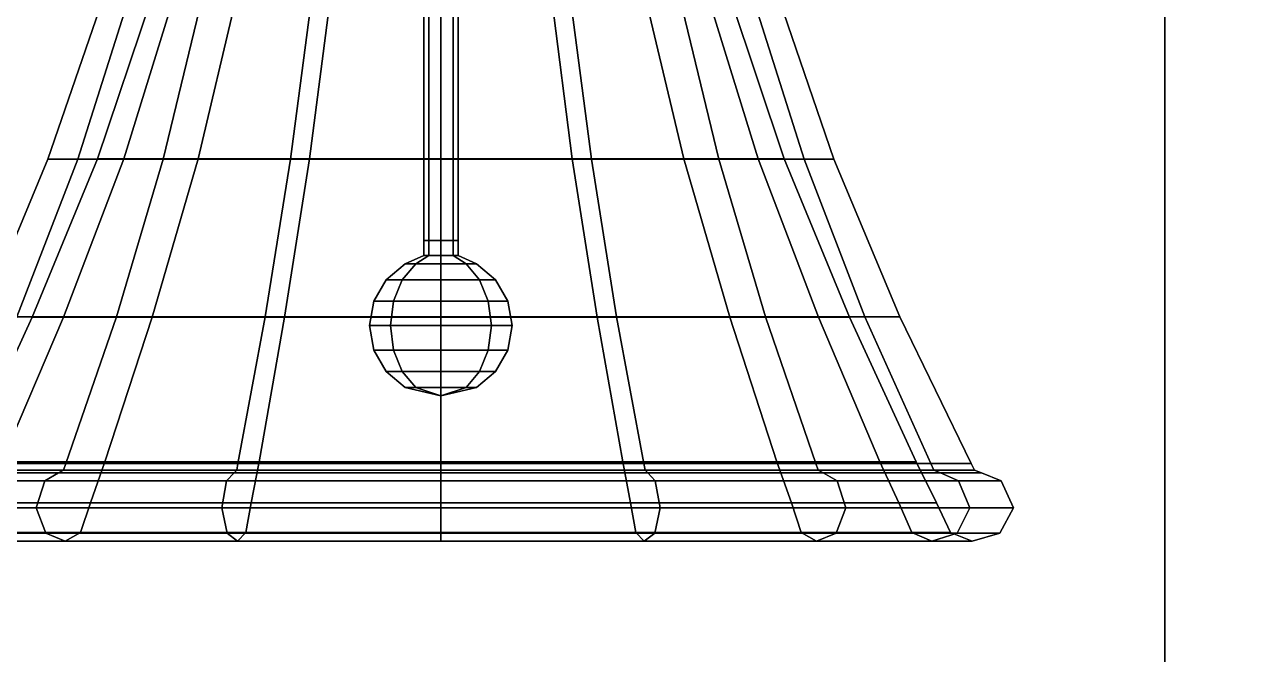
# Model space of a CAD drawing. Header units: metres. Extents: x -14.1 to 14.1, y -13.2 to 13.2.
# Drawn here: x -2.25 to -0.761, y -6.411 to -5.651 of the extents above; entities that cross this region are included whole.
import ezdxf

# ---------------------------------------------------------------- set-up
doc = ezdxf.new("R2010")
doc.units = ezdxf.units.M

msp = doc.modelspace()

# ---------------------------------------------------------------- linework, layer by layer
at = {"layer": 'bell1', "color": 27}
for points in [[(-2.15572, -5.61974, 17.4094), (-2.22196, -5.81331, 17.4094), (-2.18582, -5.81331, 17.5911), (-2.12464, -5.61974, 17.5657)], [(-2.12464, -5.61974, 17.2531), (-2.18582, -5.81331, 17.2277), (-2.22196, -5.81331, 17.4094), (-2.15572, -5.61974, 17.4094)], [(-2.12464, -5.61974, 17.5657), (-2.18582, -5.81331, 17.5911), (-2.08292, -5.81331, 17.7451), (-2.03609, -5.61974, 17.6983)], [(-2.03609, -5.61974, 17.1205), (-2.08292, -5.81331, 17.0737), (-2.18582, -5.81331, 17.2277), (-2.12464, -5.61974, 17.2531)], [(-2.1619, -5.81282, 17.4094), (-2.09727, -5.61974, 17.4094), (-2.07066, -5.61974, 17.5434), (-2.13032, -5.81282, 17.5681)], [(-2.13032, -5.81282, 17.2507), (-2.07066, -5.61974, 17.2754), (-2.09727, -5.61974, 17.4094), (-2.1619, -5.81282, 17.4094)], [(-2.13032, -5.81282, 17.5681), (-2.07066, -5.61974, 17.5434), (-1.99477, -5.61974, 17.6569), (-2.04043, -5.81282, 17.7026)], [(-2.04043, -5.81282, 17.1162), (-1.99477, -5.61974, 17.1619), (-2.07066, -5.61974, 17.2754), (-2.13032, -5.81282, 17.2507)], [(-2.03609, -5.61974, 17.6983), (-2.08292, -5.81331, 17.7451), (-1.92889, -5.81331, 17.848), (-1.90353, -5.61974, 17.7868)], [(-1.90353, -5.61974, 17.032), (-1.92889, -5.81331, 16.9708), (-2.08292, -5.81331, 17.0737), (-2.03609, -5.61974, 17.1205)], [(-2.04043, -5.81282, 17.7026), (-1.99477, -5.61974, 17.6569), (-1.88121, -5.61974, 17.7328), (-1.9059, -5.81282, 17.7925)], [(-1.9059, -5.81282, 17.0263), (-1.88121, -5.61974, 17.086), (-1.99477, -5.61974, 17.1619), (-2.04043, -5.81282, 17.1162)], [(-1.90353, -5.61974, 17.7868), (-1.92889, -5.81331, 17.848), (-1.74722, -5.81331, 17.8841), (-1.74722, -5.61974, 17.8179)], [(-1.74722, -5.61974, 17.0009), (-1.74722, -5.81331, 16.9347), (-1.92889, -5.81331, 16.9708), (-1.90353, -5.61974, 17.032)], [(-1.9059, -5.81282, 17.7925), (-1.88121, -5.61974, 17.7328), (-1.74722, -5.61974, 17.7595), (-1.74722, -5.81282, 17.8241)], [(-1.74722, -5.81282, 16.9947), (-1.74722, -5.61974, 17.0593), (-1.88121, -5.61974, 17.086), (-1.9059, -5.81282, 17.0263)], [(-1.74722, -5.61974, 17.8179), (-1.74722, -5.81331, 17.8841), (-1.56555, -5.81331, 17.848), (-1.59091, -5.61974, 17.7868)], [(-1.59091, -5.61974, 17.032), (-1.56555, -5.81331, 16.9708), (-1.74722, -5.81331, 16.9347), (-1.74722, -5.61974, 17.0009)], [(-1.74722, -5.81282, 17.8241), (-1.74722, -5.61974, 17.7595), (-1.61327, -5.61974, 17.7328), (-1.58854, -5.81282, 17.7925)], [(-1.58854, -5.81282, 17.0263), (-1.61327, -5.61974, 17.086), (-1.74722, -5.61974, 17.0593), (-1.74722, -5.81282, 16.9947)], [(-1.58854, -5.81282, 17.7925), (-1.61327, -5.61974, 17.7328), (-1.49967, -5.61974, 17.6569), (-1.45401, -5.81282, 17.7026)], [(-1.45401, -5.81282, 17.1162), (-1.49967, -5.61974, 17.1619), (-1.61327, -5.61974, 17.086), (-1.58854, -5.81282, 17.0263)], [(-1.59091, -5.61974, 17.7868), (-1.56555, -5.81331, 17.848), (-1.41152, -5.81331, 17.7451), (-1.45835, -5.61974, 17.6983)], [(-1.45835, -5.61974, 17.1205), (-1.41152, -5.81331, 17.0737), (-1.56555, -5.81331, 16.9708), (-1.59091, -5.61974, 17.032)], [(-1.45401, -5.81282, 17.7026), (-1.49967, -5.61974, 17.6569), (-1.42382, -5.61974, 17.5434), (-1.36412, -5.81282, 17.5681)], [(-1.36412, -5.81282, 17.2507), (-1.42382, -5.61974, 17.2754), (-1.49967, -5.61974, 17.1619), (-1.45401, -5.81282, 17.1162)], [(-1.45835, -5.61974, 17.6983), (-1.41152, -5.81331, 17.7451), (-1.30861, -5.81331, 17.5911), (-1.36984, -5.61974, 17.5657)], [(-1.36984, -5.61974, 17.2531), (-1.30861, -5.81331, 17.2277), (-1.41152, -5.81331, 17.0737), (-1.45835, -5.61974, 17.1205)], [(-1.36412, -5.81282, 17.5681), (-1.42382, -5.61974, 17.5434), (-1.39717, -5.61974, 17.4094), (-1.33254, -5.81282, 17.4094)], [(-1.33254, -5.81282, 17.4094), (-1.39717, -5.61974, 17.4094), (-1.42382, -5.61974, 17.2754), (-1.36412, -5.81282, 17.2507)], [(-1.36984, -5.61974, 17.5657), (-1.30861, -5.81331, 17.5911), (-1.27248, -5.81331, 17.4094), (-1.33871, -5.61974, 17.4094)], [(-1.33871, -5.61974, 17.4094), (-1.27248, -5.81331, 17.4094), (-1.30861, -5.81331, 17.2277), (-1.36984, -5.61974, 17.2531)], [(-2.18582, -5.81331, 17.2277), (-2.2593, -6.00352, 17.1973), (-2.30148, -6.00352, 17.4094), (-2.22196, -5.81331, 17.4094)], [(-2.22196, -5.81331, 17.4094), (-2.30148, -6.00352, 17.4094), (-2.2593, -6.00352, 17.6215), (-2.18582, -5.81331, 17.5911)], [(-2.08292, -5.81331, 17.0737), (-2.13918, -6.00352, 17.0175), (-2.2593, -6.00352, 17.1973), (-2.18582, -5.81331, 17.2277)], [(-2.18582, -5.81331, 17.5911), (-2.2593, -6.00352, 17.6215), (-2.13918, -6.00352, 17.8013), (-2.08292, -5.81331, 17.7451)], [(-2.20318, -6.00396, 17.2205), (-2.13032, -5.81282, 17.2507), (-2.1619, -5.81282, 17.4094), (-2.24075, -6.00396, 17.4094)], [(-2.24075, -6.00396, 17.4094), (-2.1619, -5.81282, 17.4094), (-2.13032, -5.81282, 17.5681), (-2.20318, -6.00396, 17.5983)], [(-2.0962, -6.00396, 17.0604), (-2.04043, -5.81282, 17.1162), (-2.13032, -5.81282, 17.2507), (-2.20318, -6.00396, 17.2205)], [(-2.20318, -6.00396, 17.5983), (-2.13032, -5.81282, 17.5681), (-2.04043, -5.81282, 17.7026), (-2.0962, -6.00396, 17.7584)], [(-1.92889, -5.81331, 16.9708), (-1.95934, -6.00352, 16.8973), (-2.13918, -6.00352, 17.0175), (-2.08292, -5.81331, 17.0737)], [(-2.08292, -5.81331, 17.7451), (-2.13918, -6.00352, 17.8013), (-1.95934, -6.00352, 17.9215), (-1.92889, -5.81331, 17.848)], [(-1.93609, -6.00396, 16.9534), (-1.9059, -5.81282, 17.0263), (-2.04043, -5.81282, 17.1162), (-2.0962, -6.00396, 17.0604)], [(-2.0962, -6.00396, 17.7584), (-2.04043, -5.81282, 17.7026), (-1.9059, -5.81282, 17.7925), (-1.93609, -6.00396, 17.8654)], [(-1.74722, -5.81331, 16.9347), (-1.74722, -6.00352, 16.8551), (-1.95934, -6.00352, 16.8973), (-1.92889, -5.81331, 16.9708)], [(-1.92889, -5.81331, 17.848), (-1.95934, -6.00352, 17.9215), (-1.74722, -6.00352, 17.9637), (-1.74722, -5.81331, 17.8841)], [(-1.74722, -6.00396, 16.9159), (-1.74722, -5.81282, 16.9947), (-1.9059, -5.81282, 17.0263), (-1.93609, -6.00396, 16.9534)], [(-1.93609, -6.00396, 17.8654), (-1.9059, -5.81282, 17.7925), (-1.74722, -5.81282, 17.8241), (-1.74722, -6.00396, 17.9029)], [(-1.55835, -6.00396, 16.9534), (-1.58854, -5.81282, 17.0263), (-1.74722, -5.81282, 16.9947), (-1.74722, -6.00396, 16.9159)], [(-1.74722, -6.00396, 17.9029), (-1.74722, -5.81282, 17.8241), (-1.58854, -5.81282, 17.7925), (-1.55835, -6.00396, 17.8654)], [(-1.56555, -5.81331, 16.9708), (-1.53514, -6.00352, 16.8973), (-1.74722, -6.00352, 16.8551), (-1.74722, -5.81331, 16.9347)], [(-1.74722, -5.81331, 17.8841), (-1.74722, -6.00352, 17.9637), (-1.53514, -6.00352, 17.9215), (-1.56555, -5.81331, 17.848)], [(-1.39824, -6.00396, 17.0604), (-1.45401, -5.81282, 17.1162), (-1.58854, -5.81282, 17.0263), (-1.55835, -6.00396, 16.9534)], [(-1.55835, -6.00396, 17.8654), (-1.58854, -5.81282, 17.7925), (-1.45401, -5.81282, 17.7026), (-1.39824, -6.00396, 17.7584)], [(-1.41152, -5.81331, 17.0737), (-1.35531, -6.00352, 17.0175), (-1.53514, -6.00352, 16.8973), (-1.56555, -5.81331, 16.9708)], [(-1.56555, -5.81331, 17.848), (-1.53514, -6.00352, 17.9215), (-1.35531, -6.00352, 17.8013), (-1.41152, -5.81331, 17.7451)], [(-1.29126, -6.00396, 17.2205), (-1.36412, -5.81282, 17.2507), (-1.45401, -5.81282, 17.1162), (-1.39824, -6.00396, 17.0604)], [(-1.39824, -6.00396, 17.7584), (-1.45401, -5.81282, 17.7026), (-1.36412, -5.81282, 17.5681), (-1.29126, -6.00396, 17.5983)], [(-1.30861, -5.81331, 17.2277), (-1.23513, -6.00352, 17.1973), (-1.35531, -6.00352, 17.0175), (-1.41152, -5.81331, 17.0737)], [(-1.41152, -5.81331, 17.7451), (-1.35531, -6.00352, 17.8013), (-1.23513, -6.00352, 17.6215), (-1.30861, -5.81331, 17.5911)], [(-1.25369, -6.00396, 17.4094), (-1.33254, -5.81282, 17.4094), (-1.36412, -5.81282, 17.2507), (-1.29126, -6.00396, 17.2205)], [(-1.29126, -6.00396, 17.5983), (-1.36412, -5.81282, 17.5681), (-1.33254, -5.81282, 17.4094), (-1.25369, -6.00396, 17.4094)], [(-1.27248, -5.81331, 17.4094), (-1.19296, -6.00352, 17.4094), (-1.23513, -6.00352, 17.1973), (-1.30861, -5.81331, 17.2277)], [(-1.30861, -5.81331, 17.5911), (-1.23513, -6.00352, 17.6215), (-1.19296, -6.00352, 17.4094), (-1.27248, -5.81331, 17.4094)], [(-2.2593, -6.00352, 17.6215), (-2.33896, -6.18067, 17.6545), (-2.20013, -6.18067, 17.8623), (-2.13918, -6.00352, 17.8013)], [(-2.13918, -6.00352, 17.0175), (-2.20013, -6.18067, 16.9565), (-2.33896, -6.18067, 17.1643), (-2.2593, -6.00352, 17.1973)], [(-2.32111, -6.1787, 17.4094), (-2.24075, -6.00396, 17.4094), (-2.20318, -6.00396, 17.5983), (-2.27742, -6.1787, 17.629)], [(-2.27742, -6.1787, 17.1898), (-2.20318, -6.00396, 17.2205), (-2.24075, -6.00396, 17.4094), (-2.32111, -6.1787, 17.4094)], [(-2.27742, -6.1787, 17.629), (-2.20318, -6.00396, 17.5983), (-2.0962, -6.00396, 17.7584), (-2.153, -6.1787, 17.8152)], [(-2.153, -6.1787, 17.0036), (-2.0962, -6.00396, 17.0604), (-2.20318, -6.00396, 17.2205), (-2.27742, -6.1787, 17.1898)], [(-2.13918, -6.00352, 17.8013), (-2.20013, -6.18067, 17.8623), (-1.99235, -6.18067, 18.0011), (-1.95934, -6.00352, 17.9215)], [(-1.95934, -6.00352, 16.8973), (-1.99235, -6.18067, 16.8177), (-2.20013, -6.18067, 16.9565), (-2.13918, -6.00352, 17.0175)], [(-2.153, -6.1787, 17.8152), (-2.0962, -6.00396, 17.7584), (-1.93609, -6.00396, 17.8654), (-1.96686, -6.1787, 17.9396)], [(-1.96686, -6.1787, 16.8792), (-1.93609, -6.00396, 16.9534), (-2.0962, -6.00396, 17.0604), (-2.153, -6.1787, 17.0036)], [(-1.95934, -6.00352, 17.9215), (-1.99235, -6.18067, 18.0011), (-1.74722, -6.18067, 18.0499), (-1.74722, -6.00352, 17.9637)], [(-1.74722, -6.00352, 16.8551), (-1.74722, -6.18067, 16.7689), (-1.99235, -6.18067, 16.8177), (-1.95934, -6.00352, 16.8973)], [(-1.96686, -6.1787, 17.9396), (-1.93609, -6.00396, 17.8654), (-1.74722, -6.00396, 17.9029), (-1.74722, -6.1787, 17.9833)], [(-1.74722, -6.1787, 16.8355), (-1.74722, -6.00396, 16.9159), (-1.93609, -6.00396, 16.9534), (-1.96686, -6.1787, 16.8792)], [(-1.74722, -6.00352, 17.9637), (-1.74722, -6.18067, 18.0499), (-1.50213, -6.18067, 18.0011), (-1.53514, -6.00352, 17.9215)], [(-1.53514, -6.00352, 16.8973), (-1.50213, -6.18067, 16.8177), (-1.74722, -6.18067, 16.7689), (-1.74722, -6.00352, 16.8551)], [(-1.74722, -6.1787, 17.9833), (-1.74722, -6.00396, 17.9029), (-1.55835, -6.00396, 17.8654), (-1.52763, -6.1787, 17.9396)], [(-1.52763, -6.1787, 16.8792), (-1.55835, -6.00396, 16.9534), (-1.74722, -6.00396, 16.9159), (-1.74722, -6.1787, 16.8355)], [(-1.52763, -6.1787, 17.9396), (-1.55835, -6.00396, 17.8654), (-1.39824, -6.00396, 17.7584), (-1.34144, -6.1787, 17.8152)], [(-1.34144, -6.1787, 17.0036), (-1.39824, -6.00396, 17.0604), (-1.55835, -6.00396, 16.9534), (-1.52763, -6.1787, 16.8792)], [(-1.53514, -6.00352, 17.9215), (-1.50213, -6.18067, 18.0011), (-1.29435, -6.18067, 17.8623), (-1.35531, -6.00352, 17.8013)], [(-1.35531, -6.00352, 17.0175), (-1.29435, -6.18067, 16.9565), (-1.50213, -6.18067, 16.8177), (-1.53514, -6.00352, 16.8973)], [(-1.34144, -6.1787, 17.8152), (-1.39824, -6.00396, 17.7584), (-1.29126, -6.00396, 17.5983), (-1.21707, -6.1787, 17.629)], [(-1.21707, -6.1787, 17.1898), (-1.29126, -6.00396, 17.2205), (-1.39824, -6.00396, 17.0604), (-1.34144, -6.1787, 17.0036)], [(-1.35531, -6.00352, 17.8013), (-1.29435, -6.18067, 17.8623), (-1.15548, -6.18067, 17.6545), (-1.23513, -6.00352, 17.6215)], [(-1.23513, -6.00352, 17.1973), (-1.15548, -6.18067, 17.1643), (-1.29435, -6.18067, 16.9565), (-1.35531, -6.00352, 17.0175)], [(-1.21707, -6.1787, 17.629), (-1.29126, -6.00396, 17.5983), (-1.25369, -6.00396, 17.4094), (-1.17337, -6.1787, 17.4094)], [(-1.17337, -6.1787, 17.4094), (-1.25369, -6.00396, 17.4094), (-1.29126, -6.00396, 17.2205), (-1.21707, -6.1787, 17.1898)], [(-1.23513, -6.00352, 17.6215), (-1.15548, -6.18067, 17.6545), (-1.10673, -6.18067, 17.4094), (-1.19296, -6.00352, 17.4094)], [(-1.19296, -6.00352, 17.4094), (-1.10673, -6.18067, 17.4094), (-1.15548, -6.18067, 17.1643), (-1.23513, -6.00352, 17.1973)], [(-2.17053, -6.22821, 16.9861), (-2.153, -6.1787, 17.0036), (-2.27742, -6.1787, 17.1898), (-2.30027, -6.22821, 17.1803)], [(-2.30027, -6.22821, 17.6385), (-2.27742, -6.1787, 17.629), (-2.153, -6.1787, 17.8152), (-2.17053, -6.22821, 17.8327)], [(-1.97629, -6.22821, 16.8563), (-1.96686, -6.1787, 16.8792), (-2.153, -6.1787, 17.0036), (-2.17053, -6.22821, 16.9861)], [(-2.17053, -6.22821, 17.8327), (-2.153, -6.1787, 17.8152), (-1.96686, -6.1787, 17.9396), (-1.97629, -6.22821, 17.9625)], [(-1.74722, -6.22821, 16.8108), (-1.74722, -6.1787, 16.8355), (-1.96686, -6.1787, 16.8792), (-1.97629, -6.22821, 16.8563)], [(-1.97629, -6.22821, 17.9625), (-1.96686, -6.1787, 17.9396), (-1.74722, -6.1787, 17.9833), (-1.74722, -6.22821, 18.008)], [(-1.51814, -6.22821, 16.8563), (-1.52763, -6.1787, 16.8792), (-1.74722, -6.1787, 16.8355), (-1.74722, -6.22821, 16.8108)], [(-1.74722, -6.22821, 18.008), (-1.74722, -6.1787, 17.9833), (-1.52763, -6.1787, 17.9396), (-1.51814, -6.22821, 17.9625)], [(-1.32396, -6.22821, 16.9861), (-1.34144, -6.1787, 17.0036), (-1.52763, -6.1787, 16.8792), (-1.51814, -6.22821, 16.8563)], [(-1.51814, -6.22821, 17.9625), (-1.52763, -6.1787, 17.9396), (-1.34144, -6.1787, 17.8152), (-1.32396, -6.22821, 17.8327)], [(-1.19417, -6.22821, 17.1803), (-1.21707, -6.1787, 17.1898), (-1.34144, -6.1787, 17.0036), (-1.32396, -6.22821, 16.9861)], [(-1.32396, -6.22821, 17.8327), (-1.34144, -6.1787, 17.8152), (-1.21707, -6.1787, 17.629), (-1.19417, -6.22821, 17.6385)], [(-1.14859, -6.22821, 17.4094), (-1.17337, -6.1787, 17.4094), (-1.21707, -6.1787, 17.1898), (-1.19417, -6.22821, 17.1803)], [(-1.19417, -6.22821, 17.6385), (-1.21707, -6.1787, 17.629), (-1.17337, -6.1787, 17.4094), (-1.14859, -6.22821, 17.4094)], [(-2.20895, -6.19225, 16.9477), (-2.22567, -6.20173, 16.931), (-2.37232, -6.20173, 17.1505), (-2.3505, -6.19225, 17.1595)], [(-2.3505, -6.19225, 17.6593), (-2.37232, -6.20173, 17.6683), (-2.22567, -6.20173, 17.8878), (-2.20895, -6.19225, 17.8711)], [(-2.20295, -6.1889, 17.8651), (-2.34267, -6.1889, 17.656), (-2.3505, -6.19225, 17.6593), (-2.20895, -6.19225, 17.8711)], [(-2.34267, -6.1889, 17.1628), (-2.20295, -6.1889, 16.9537), (-2.20895, -6.19225, 16.9477), (-2.3505, -6.19225, 17.1595)], [(-2.33896, -6.18067, 17.1643), (-2.20013, -6.18067, 16.9565), (-2.20295, -6.1889, 16.9537), (-2.34267, -6.1889, 17.1628)], [(-2.20013, -6.18067, 17.8623), (-2.33896, -6.18067, 17.6545), (-2.34267, -6.1889, 17.656), (-2.20295, -6.1889, 17.8651)], [(-1.99709, -6.19225, 16.8062), (-2.00617, -6.20173, 16.7843), (-2.22567, -6.20173, 16.931), (-2.20895, -6.19225, 16.9477)], [(-2.20895, -6.19225, 17.8711), (-2.22567, -6.20173, 17.8878), (-2.00617, -6.20173, 18.0345), (-1.99709, -6.19225, 18.0127)], [(-1.99387, -6.1889, 18.0048), (-2.20295, -6.1889, 17.8651), (-2.20895, -6.19225, 17.8711), (-1.99709, -6.19225, 18.0127)], [(-2.20295, -6.1889, 16.9537), (-1.99387, -6.1889, 16.814), (-1.99709, -6.19225, 16.8062), (-2.20895, -6.19225, 16.9477)], [(-2.20013, -6.18067, 16.9565), (-1.99235, -6.18067, 16.8177), (-1.99387, -6.1889, 16.814), (-2.20295, -6.1889, 16.9537)], [(-1.99235, -6.18067, 18.0011), (-2.20013, -6.18067, 17.8623), (-2.20295, -6.1889, 17.8651), (-1.99387, -6.1889, 18.0048)], [(-1.74722, -6.19225, 16.7565), (-1.74722, -6.20173, 16.7328), (-2.00617, -6.20173, 16.7843), (-1.99709, -6.19225, 16.8062)], [(-1.99709, -6.19225, 18.0127), (-2.00617, -6.20173, 18.0345), (-1.74722, -6.20173, 18.086), (-1.74722, -6.19225, 18.0624)], [(-1.74722, -6.1889, 18.0539), (-1.99387, -6.1889, 18.0048), (-1.99709, -6.19225, 18.0127), (-1.74722, -6.19225, 18.0624)], [(-1.99387, -6.1889, 16.814), (-1.74722, -6.1889, 16.7649), (-1.74722, -6.19225, 16.7565), (-1.99709, -6.19225, 16.8062)], [(-1.99235, -6.18067, 16.8177), (-1.74722, -6.18067, 16.7689), (-1.74722, -6.1889, 16.7649), (-1.99387, -6.1889, 16.814)], [(-1.74722, -6.18067, 18.0499), (-1.99235, -6.18067, 18.0011), (-1.99387, -6.1889, 18.0048), (-1.74722, -6.1889, 18.0539)], [(-1.74722, -6.18067, 16.7689), (-1.50213, -6.18067, 16.8177), (-1.50061, -6.1889, 16.814), (-1.74722, -6.1889, 16.7649)], [(-1.50213, -6.18067, 18.0011), (-1.74722, -6.18067, 18.0499), (-1.74722, -6.1889, 18.0539), (-1.50061, -6.1889, 18.0048)], [(-1.50061, -6.1889, 18.0048), (-1.74722, -6.1889, 18.0539), (-1.74722, -6.19225, 18.0624), (-1.49735, -6.19225, 18.0127)], [(-1.74722, -6.1889, 16.7649), (-1.50061, -6.1889, 16.814), (-1.49735, -6.19225, 16.8062), (-1.74722, -6.19225, 16.7565)], [(-1.49735, -6.19225, 16.8062), (-1.48831, -6.20173, 16.7843), (-1.74722, -6.20173, 16.7328), (-1.74722, -6.19225, 16.7565)], [(-1.74722, -6.19225, 18.0624), (-1.74722, -6.20173, 18.086), (-1.48831, -6.20173, 18.0345), (-1.49735, -6.19225, 18.0127)], [(-1.50213, -6.18067, 16.8177), (-1.29435, -6.18067, 16.9565), (-1.29149, -6.1889, 16.9537), (-1.50061, -6.1889, 16.814)], [(-1.29435, -6.18067, 17.8623), (-1.50213, -6.18067, 18.0011), (-1.50061, -6.1889, 18.0048), (-1.29149, -6.1889, 17.8651)], [(-1.29149, -6.1889, 17.8651), (-1.50061, -6.1889, 18.0048), (-1.49735, -6.19225, 18.0127), (-1.28554, -6.19225, 17.8711)], [(-1.50061, -6.1889, 16.814), (-1.29149, -6.1889, 16.9537), (-1.28554, -6.19225, 16.9477), (-1.49735, -6.19225, 16.8062)], [(-1.28554, -6.19225, 16.9477), (-1.26881, -6.20173, 16.931), (-1.48831, -6.20173, 16.7843), (-1.49735, -6.19225, 16.8062)], [(-1.49735, -6.19225, 18.0127), (-1.48831, -6.20173, 18.0345), (-1.26881, -6.20173, 17.8878), (-1.28554, -6.19225, 17.8711)], [(-1.29435, -6.18067, 16.9565), (-1.15548, -6.18067, 17.1643), (-1.15181, -6.1889, 17.1628), (-1.29149, -6.1889, 16.9537)], [(-1.15548, -6.18067, 17.6545), (-1.29435, -6.18067, 17.8623), (-1.29149, -6.1889, 17.8651), (-1.15181, -6.1889, 17.656)], [(-1.15181, -6.1889, 17.656), (-1.29149, -6.1889, 17.8651), (-1.28554, -6.19225, 17.8711), (-1.14399, -6.19225, 17.6593)], [(-1.29149, -6.1889, 16.9537), (-1.15181, -6.1889, 17.1628), (-1.14399, -6.19225, 17.1595), (-1.28554, -6.19225, 16.9477)], [(-1.14399, -6.19225, 17.1595), (-1.12212, -6.20173, 17.1505), (-1.26881, -6.20173, 16.931), (-1.28554, -6.19225, 16.9477)], [(-1.28554, -6.19225, 17.8711), (-1.26881, -6.20173, 17.8878), (-1.12212, -6.20173, 17.6683), (-1.14399, -6.19225, 17.6593)], [(-1.15548, -6.18067, 17.1643), (-1.10673, -6.18067, 17.4094), (-1.10275, -6.1889, 17.4094), (-1.15181, -6.1889, 17.1628)], [(-1.10673, -6.18067, 17.4094), (-1.15548, -6.18067, 17.6545), (-1.15181, -6.1889, 17.656), (-1.10275, -6.1889, 17.4094)], [(-1.10275, -6.1889, 17.4094), (-1.15181, -6.1889, 17.656), (-1.14399, -6.19225, 17.6593), (-1.09425, -6.19225, 17.4094)], [(-1.15181, -6.1889, 17.1628), (-1.10275, -6.1889, 17.4094), (-1.09425, -6.19225, 17.4094), (-1.14399, -6.19225, 17.1595)], [(-1.09425, -6.19225, 17.4094), (-1.0706, -6.20173, 17.4094), (-1.12212, -6.20173, 17.1505), (-1.14399, -6.19225, 17.1595)], [(-1.14399, -6.19225, 17.6593), (-1.12212, -6.20173, 17.6683), (-1.0706, -6.20173, 17.4094), (-1.09425, -6.19225, 17.4094)], [(-2.37232, -6.20173, 17.6683), (-2.38614, -6.23416, 17.674), (-2.23623, -6.23416, 17.8984), (-2.22567, -6.20173, 17.8878)], [(-2.22567, -6.20173, 16.931), (-2.23623, -6.23416, 16.9204), (-2.38614, -6.23416, 17.1448), (-2.37232, -6.20173, 17.1505)], [(-2.22567, -6.20173, 17.8878), (-2.23623, -6.23416, 17.8984), (-2.01185, -6.23416, 18.0483), (-2.00617, -6.20173, 18.0345)], [(-2.00617, -6.20173, 16.7843), (-2.01185, -6.23416, 16.7705), (-2.23623, -6.23416, 16.9204), (-2.22567, -6.20173, 16.931)], [(-2.00617, -6.20173, 18.0345), (-2.01185, -6.23416, 18.0483), (-1.74722, -6.23416, 18.1009), (-1.74722, -6.20173, 18.086)], [(-1.74722, -6.20173, 16.7328), (-1.74722, -6.23416, 16.7179), (-2.01185, -6.23416, 16.7705), (-2.00617, -6.20173, 16.7843)], [(-1.74722, -6.20173, 18.086), (-1.74722, -6.23416, 18.1009), (-1.48259, -6.23416, 18.0483), (-1.48831, -6.20173, 18.0345)], [(-1.48831, -6.20173, 16.7843), (-1.48259, -6.23416, 16.7705), (-1.74722, -6.23416, 16.7179), (-1.74722, -6.20173, 16.7328)], [(-1.48831, -6.20173, 18.0345), (-1.48259, -6.23416, 18.0483), (-1.25826, -6.23416, 17.8984), (-1.26881, -6.20173, 17.8878)], [(-1.26881, -6.20173, 16.931), (-1.25826, -6.23416, 16.9204), (-1.48259, -6.23416, 16.7705), (-1.48831, -6.20173, 16.7843)], [(-1.26881, -6.20173, 17.8878), (-1.25826, -6.23416, 17.8984), (-1.10834, -6.23416, 17.674), (-1.12212, -6.20173, 17.6683)], [(-1.12212, -6.20173, 17.1505), (-1.10834, -6.23416, 17.1448), (-1.25826, -6.23416, 16.9204), (-1.26881, -6.20173, 16.931)], [(-1.12212, -6.20173, 17.6683), (-1.10834, -6.23416, 17.674), (-1.0557, -6.23416, 17.4094), (-1.0706, -6.20173, 17.4094)], [(-1.0706, -6.20173, 17.4094), (-1.0557, -6.23416, 17.4094), (-1.10834, -6.23416, 17.1448), (-1.12212, -6.20173, 17.1505)], [(-2.23623, -6.23416, 16.9204), (-2.22451, -6.2651, 16.9321), (-2.3708, -6.2651, 17.1511), (-2.38614, -6.23416, 17.1448)], [(-2.38614, -6.23416, 17.674), (-2.3708, -6.2651, 17.6677), (-2.22451, -6.2651, 17.8867), (-2.23623, -6.23416, 17.8984)], [(-2.31583, -6.2643, 17.6449), (-2.30027, -6.22821, 17.6385), (-2.17053, -6.22821, 17.8327), (-2.18242, -6.2643, 17.8446)], [(-2.18242, -6.2643, 16.9742), (-2.17053, -6.22821, 16.9861), (-2.30027, -6.22821, 17.1803), (-2.31583, -6.2643, 17.1739)], [(-2.01185, -6.23416, 16.7705), (-2.00554, -6.2651, 16.7858), (-2.22451, -6.2651, 16.9321), (-2.23623, -6.23416, 16.9204)], [(-2.23623, -6.23416, 17.8984), (-2.22451, -6.2651, 17.8867), (-2.00554, -6.2651, 18.033), (-2.01185, -6.23416, 18.0483)], [(-2.18242, -6.2643, 17.8446), (-2.17053, -6.22821, 17.8327), (-1.97629, -6.22821, 17.9625), (-1.98273, -6.2643, 17.978)], [(-1.98273, -6.2643, 16.8408), (-1.97629, -6.22821, 16.8563), (-2.17053, -6.22821, 16.9861), (-2.18242, -6.2643, 16.9742)], [(-1.74722, -6.23416, 16.7179), (-1.74722, -6.2651, 16.7344), (-2.00554, -6.2651, 16.7858), (-2.01185, -6.23416, 16.7705)], [(-2.01185, -6.23416, 18.0483), (-2.00554, -6.2651, 18.033), (-1.74722, -6.2651, 18.0844), (-1.74722, -6.23416, 18.1009)], [(-1.98273, -6.2643, 17.978), (-1.97629, -6.22821, 17.9625), (-1.74722, -6.22821, 18.008), (-1.74722, -6.2643, 18.0249)], [(-1.74722, -6.2643, 16.7939), (-1.74722, -6.22821, 16.8108), (-1.97629, -6.22821, 16.8563), (-1.98273, -6.2643, 16.8408)], [(-1.74722, -6.2643, 18.0249), (-1.74722, -6.22821, 18.008), (-1.51814, -6.22821, 17.9625), (-1.51171, -6.2643, 17.978)], [(-1.51171, -6.2643, 16.8408), (-1.51814, -6.22821, 16.8563), (-1.74722, -6.22821, 16.8108), (-1.74722, -6.2643, 16.7939)], [(-1.48259, -6.23416, 16.7705), (-1.48894, -6.2651, 16.7858), (-1.74722, -6.2651, 16.7344), (-1.74722, -6.23416, 16.7179)], [(-1.74722, -6.23416, 18.1009), (-1.74722, -6.2651, 18.0844), (-1.48894, -6.2651, 18.033), (-1.48259, -6.23416, 18.0483)], [(-1.51171, -6.2643, 17.978), (-1.51814, -6.22821, 17.9625), (-1.32396, -6.22821, 17.8327), (-1.31201, -6.2643, 17.8446)], [(-1.31201, -6.2643, 16.9742), (-1.32396, -6.22821, 16.9861), (-1.51814, -6.22821, 16.8563), (-1.51171, -6.2643, 16.8408)], [(-1.25826, -6.23416, 16.9204), (-1.26997, -6.2651, 16.9321), (-1.48894, -6.2651, 16.7858), (-1.48259, -6.23416, 16.7705)], [(-1.48259, -6.23416, 18.0483), (-1.48894, -6.2651, 18.033), (-1.26997, -6.2651, 17.8867), (-1.25826, -6.23416, 17.8984)], [(-1.31201, -6.2643, 17.8446), (-1.32396, -6.22821, 17.8327), (-1.19417, -6.22821, 17.6385), (-1.1786, -6.2643, 17.6449)], [(-1.1786, -6.2643, 17.1739), (-1.19417, -6.22821, 17.1803), (-1.32396, -6.22821, 16.9861), (-1.31201, -6.2643, 16.9742)], [(-1.10834, -6.23416, 17.1448), (-1.12364, -6.2651, 17.1511), (-1.26997, -6.2651, 16.9321), (-1.25826, -6.23416, 16.9204)], [(-1.25826, -6.23416, 17.8984), (-1.26997, -6.2651, 17.8867), (-1.12364, -6.2651, 17.6677), (-1.10834, -6.23416, 17.674)], [(-1.1786, -6.2643, 17.6449), (-1.19417, -6.22821, 17.6385), (-1.14859, -6.22821, 17.4094), (-1.13178, -6.2643, 17.4094)], [(-1.13178, -6.2643, 17.4094), (-1.14859, -6.22821, 17.4094), (-1.19417, -6.22821, 17.1803), (-1.1786, -6.2643, 17.1739)], [(-1.0557, -6.23416, 17.4094), (-1.07225, -6.2651, 17.4094), (-1.12364, -6.2651, 17.1511), (-1.10834, -6.23416, 17.1448)], [(-1.10834, -6.23416, 17.674), (-1.12364, -6.2651, 17.6677), (-1.07225, -6.2651, 17.4094), (-1.0557, -6.23416, 17.4094)], [(-2.3708, -6.2651, 17.6677), (-2.34008, -6.2745, 17.655), (-2.20094, -6.2745, 17.8631), (-2.22451, -6.2651, 17.8867)], [(-2.22451, -6.2651, 16.9321), (-2.20094, -6.2745, 16.9557), (-2.34008, -6.2745, 17.1638), (-2.3708, -6.2651, 17.1511)], [(-2.20094, -6.2745, 16.9557), (-2.18242, -6.2643, 16.9742), (-2.31583, -6.2643, 17.1739), (-2.34008, -6.2745, 17.1638)], [(-2.34008, -6.2745, 17.655), (-2.31583, -6.2643, 17.6449), (-2.18242, -6.2643, 17.8446), (-2.20094, -6.2745, 17.8631)], [(-2.22451, -6.2651, 17.8867), (-2.20094, -6.2745, 17.8631), (-1.9928, -6.2745, 18.0022), (-2.00554, -6.2651, 18.033)], [(-2.00554, -6.2651, 16.7858), (-1.9928, -6.2745, 16.8166), (-2.20094, -6.2745, 16.9557), (-2.22451, -6.2651, 16.9321)], [(-1.9928, -6.2745, 16.8166), (-1.98273, -6.2643, 16.8408), (-2.18242, -6.2643, 16.9742), (-2.20094, -6.2745, 16.9557)], [(-2.20094, -6.2745, 17.8631), (-2.18242, -6.2643, 17.8446), (-1.98273, -6.2643, 17.978), (-1.9928, -6.2745, 18.0022)], [(-2.00554, -6.2651, 18.033), (-1.9928, -6.2745, 18.0022), (-1.74722, -6.2745, 18.0511), (-1.74722, -6.2651, 18.0844)], [(-1.74722, -6.2651, 16.7344), (-1.74722, -6.2745, 16.7677), (-1.9928, -6.2745, 16.8166), (-2.00554, -6.2651, 16.7858)], [(-1.74722, -6.2745, 16.7677), (-1.74722, -6.2643, 16.7939), (-1.98273, -6.2643, 16.8408), (-1.9928, -6.2745, 16.8166)], [(-1.9928, -6.2745, 18.0022), (-1.98273, -6.2643, 17.978), (-1.74722, -6.2643, 18.0249), (-1.74722, -6.2745, 18.0511)], [(-1.50169, -6.2745, 16.8166), (-1.51171, -6.2643, 16.8408), (-1.74722, -6.2643, 16.7939), (-1.74722, -6.2745, 16.7677)], [(-1.74722, -6.2745, 18.0511), (-1.74722, -6.2643, 18.0249), (-1.51171, -6.2643, 17.978), (-1.50169, -6.2745, 18.0022)], [(-1.74722, -6.2651, 18.0844), (-1.74722, -6.2745, 18.0511), (-1.50169, -6.2745, 18.0022), (-1.48894, -6.2651, 18.033)], [(-1.48894, -6.2651, 16.7858), (-1.50169, -6.2745, 16.8166), (-1.74722, -6.2745, 16.7677), (-1.74722, -6.2651, 16.7344)], [(-1.2935, -6.2745, 16.9557), (-1.31201, -6.2643, 16.9742), (-1.51171, -6.2643, 16.8408), (-1.50169, -6.2745, 16.8166)], [(-1.50169, -6.2745, 18.0022), (-1.51171, -6.2643, 17.978), (-1.31201, -6.2643, 17.8446), (-1.2935, -6.2745, 17.8631)], [(-1.48894, -6.2651, 18.033), (-1.50169, -6.2745, 18.0022), (-1.2935, -6.2745, 17.8631), (-1.26997, -6.2651, 17.8867)], [(-1.26997, -6.2651, 16.9321), (-1.2935, -6.2745, 16.9557), (-1.50169, -6.2745, 16.8166), (-1.48894, -6.2651, 16.7858)], [(-1.15441, -6.2745, 17.1638), (-1.1786, -6.2643, 17.1739), (-1.31201, -6.2643, 16.9742), (-1.2935, -6.2745, 16.9557)], [(-1.2935, -6.2745, 17.8631), (-1.31201, -6.2643, 17.8446), (-1.1786, -6.2643, 17.6449), (-1.15441, -6.2745, 17.655)], [(-1.26997, -6.2651, 17.8867), (-1.2935, -6.2745, 17.8631), (-1.15441, -6.2745, 17.655), (-1.12364, -6.2651, 17.6677)], [(-1.12364, -6.2651, 17.1511), (-1.15441, -6.2745, 17.1638), (-1.2935, -6.2745, 16.9557), (-1.26997, -6.2651, 16.9321)], [(-1.10557, -6.2745, 17.4094), (-1.13178, -6.2643, 17.4094), (-1.1786, -6.2643, 17.1739), (-1.15441, -6.2745, 17.1638)], [(-1.15441, -6.2745, 17.655), (-1.1786, -6.2643, 17.6449), (-1.13178, -6.2643, 17.4094), (-1.10557, -6.2745, 17.4094)], [(-1.12364, -6.2651, 17.6677), (-1.15441, -6.2745, 17.655), (-1.10557, -6.2745, 17.4094), (-1.07225, -6.2651, 17.4094)], [(-1.07225, -6.2651, 17.4094), (-1.10557, -6.2745, 17.4094), (-1.15441, -6.2745, 17.1638), (-1.12364, -6.2651, 17.1511)]]:
    msp.add_3dface(points, dxfattribs=at)
at = {"layer": 'clap1', "color": 16}
for points in [[(-1.76193, -5.91152, 17.4241), (-1.76193, -5.00139, 17.4241), (-1.76802, -5.00139, 17.4094), (-1.76802, -5.91152, 17.4094)], [(-1.76802, -5.91152, 17.4094), (-1.76802, -5.00139, 17.4094), (-1.76193, -5.00139, 17.3947), (-1.76193, -5.91152, 17.3947)], [(-1.76193, -5.91152, 17.3947), (-1.76193, -5.00139, 17.3947), (-1.74722, -5.00139, 17.3886), (-1.74722, -5.91152, 17.3886)], [(-1.74722, -5.91152, 17.4302), (-1.74722, -5.00139, 17.4302), (-1.76193, -5.00139, 17.4241), (-1.76193, -5.91152, 17.4241)], [(-1.74722, -5.91152, 17.3886), (-1.74722, -5.00139, 17.3886), (-1.73255, -5.00139, 17.3947), (-1.73255, -5.91152, 17.3947)], [(-1.73255, -5.91152, 17.4241), (-1.73255, -5.00139, 17.4241), (-1.74722, -5.00139, 17.4302), (-1.74722, -5.91152, 17.4302)], [(-1.73255, -5.91152, 17.3947), (-1.73255, -5.00139, 17.3947), (-1.72642, -5.00139, 17.4094), (-1.72642, -5.91152, 17.4094)], [(-1.72642, -5.91152, 17.4094), (-1.72642, -5.00139, 17.4094), (-1.73255, -5.00139, 17.4241), (-1.73255, -5.91152, 17.4241)], [(-1.76802, -5.9295, 17.4094), (-1.76802, -5.91152, 17.4094), (-1.76193, -5.91152, 17.3947), (-1.76193, -5.9295, 17.3947)], [(-1.76193, -5.9295, 17.4241), (-1.76193, -5.91152, 17.4241), (-1.76802, -5.91152, 17.4094), (-1.76802, -5.9295, 17.4094)], [(-1.74722, -5.9295, 17.4302), (-1.74722, -5.91152, 17.4302), (-1.76193, -5.91152, 17.4241), (-1.76193, -5.9295, 17.4241)], [(-1.76193, -5.9295, 17.3947), (-1.76193, -5.91152, 17.3947), (-1.74722, -5.91152, 17.3886), (-1.74722, -5.9295, 17.3886)], [(-1.73255, -5.9295, 17.4241), (-1.73255, -5.91152, 17.4241), (-1.74722, -5.91152, 17.4302), (-1.74722, -5.9295, 17.4302)], [(-1.74722, -5.9295, 17.3886), (-1.74722, -5.91152, 17.3886), (-1.73255, -5.91152, 17.3947), (-1.73255, -5.9295, 17.3947)], [(-1.72642, -5.9295, 17.4094), (-1.72642, -5.91152, 17.4094), (-1.73255, -5.91152, 17.4241), (-1.73255, -5.9295, 17.4241)], [(-1.73255, -5.9295, 17.3947), (-1.73255, -5.91152, 17.3947), (-1.72642, -5.91152, 17.4094), (-1.72642, -5.9295, 17.4094)], [(-1.79029, -5.9397, 17.4094), (-1.81319, -5.95893, 17.4094), (-1.79387, -5.95893, 17.456), (-1.77768, -5.9397, 17.4398)], [(-1.77768, -5.9397, 17.379), (-1.79387, -5.95893, 17.3628), (-1.81319, -5.95893, 17.4094), (-1.79029, -5.9397, 17.4094)], [(-1.77768, -5.9397, 17.4398), (-1.79387, -5.95893, 17.456), (-1.74722, -5.95893, 17.4753), (-1.74722, -5.9397, 17.4524)], [(-1.74722, -5.9397, 17.3664), (-1.74722, -5.95893, 17.3435), (-1.79387, -5.95893, 17.3628), (-1.77768, -5.9397, 17.379)], [(-1.76193, -5.9295, 17.3947), (-1.77768, -5.9397, 17.379), (-1.79029, -5.9397, 17.4094), (-1.76802, -5.9295, 17.4094)], [(-1.76802, -5.9295, 17.4094), (-1.79029, -5.9397, 17.4094), (-1.77768, -5.9397, 17.4398), (-1.76193, -5.9295, 17.4241)], [(-1.74722, -5.9295, 17.3886), (-1.74722, -5.9397, 17.3664), (-1.77768, -5.9397, 17.379), (-1.76193, -5.9295, 17.3947)], [(-1.76193, -5.9295, 17.4241), (-1.77768, -5.9397, 17.4398), (-1.74722, -5.9397, 17.4524), (-1.74722, -5.9295, 17.4302)], [(-1.74722, -5.9295, 17.4302), (-1.74722, -5.9397, 17.4524), (-1.71681, -5.9397, 17.4398), (-1.73255, -5.9295, 17.4241)], [(-1.73255, -5.9295, 17.3947), (-1.71681, -5.9397, 17.379), (-1.74722, -5.9397, 17.3664), (-1.74722, -5.9295, 17.3886)], [(-1.71681, -5.9397, 17.379), (-1.70062, -5.95893, 17.3628), (-1.74722, -5.95893, 17.3435), (-1.74722, -5.9397, 17.3664)], [(-1.74722, -5.9397, 17.4524), (-1.74722, -5.95893, 17.4753), (-1.70062, -5.95893, 17.456), (-1.71681, -5.9397, 17.4398)], [(-1.73255, -5.9295, 17.4241), (-1.71681, -5.9397, 17.4398), (-1.7042, -5.9397, 17.4094), (-1.72642, -5.9295, 17.4094)], [(-1.72642, -5.9295, 17.4094), (-1.7042, -5.9397, 17.4094), (-1.71681, -5.9397, 17.379), (-1.73255, -5.9295, 17.3947)], [(-1.7042, -5.9397, 17.4094), (-1.6813, -5.95893, 17.4094), (-1.70062, -5.95893, 17.3628), (-1.71681, -5.9397, 17.379)], [(-1.71681, -5.9397, 17.4398), (-1.70062, -5.95893, 17.456), (-1.6813, -5.95893, 17.4094), (-1.7042, -5.9397, 17.4094)], [(-1.79387, -5.95893, 17.3628), (-1.80442, -5.98482, 17.3522), (-1.82812, -5.98482, 17.4094), (-1.81319, -5.95893, 17.4094)], [(-1.81319, -5.95893, 17.4094), (-1.82812, -5.98482, 17.4094), (-1.80442, -5.98482, 17.4666), (-1.79387, -5.95893, 17.456)], [(-1.74722, -5.95893, 17.3435), (-1.74722, -5.98482, 17.3285), (-1.80442, -5.98482, 17.3522), (-1.79387, -5.95893, 17.3628)], [(-1.79387, -5.95893, 17.456), (-1.80442, -5.98482, 17.4666), (-1.74722, -5.98482, 17.4903), (-1.74722, -5.95893, 17.4753)], [(-1.74722, -5.95893, 17.4753), (-1.74722, -5.98482, 17.4903), (-1.69002, -5.98482, 17.4666), (-1.70062, -5.95893, 17.456)], [(-1.70062, -5.95893, 17.3628), (-1.69002, -5.98482, 17.3522), (-1.74722, -5.98482, 17.3285), (-1.74722, -5.95893, 17.3435)], [(-1.70062, -5.95893, 17.456), (-1.69002, -5.98482, 17.4666), (-1.66631, -5.98482, 17.4094), (-1.6813, -5.95893, 17.4094)], [(-1.6813, -5.95893, 17.4094), (-1.66631, -5.98482, 17.4094), (-1.69002, -5.98482, 17.3522), (-1.70062, -5.95893, 17.3628)], [(-1.82812, -5.98482, 17.4094), (-1.83331, -6.01425, 17.4094), (-1.80809, -6.01425, 17.4703), (-1.80442, -5.98482, 17.4666)], [(-1.80442, -5.98482, 17.3522), (-1.80809, -6.01425, 17.3485), (-1.83331, -6.01425, 17.4094), (-1.82812, -5.98482, 17.4094)], [(-1.80442, -5.98482, 17.4666), (-1.80809, -6.01425, 17.4703), (-1.74722, -6.01425, 17.4955), (-1.74722, -5.98482, 17.4903)], [(-1.74722, -5.98482, 17.3285), (-1.74722, -6.01425, 17.3233), (-1.80809, -6.01425, 17.3485), (-1.80442, -5.98482, 17.3522)], [(-1.69002, -5.98482, 17.3522), (-1.68635, -6.01425, 17.3485), (-1.74722, -6.01425, 17.3233), (-1.74722, -5.98482, 17.3285)], [(-1.74722, -5.98482, 17.4903), (-1.74722, -6.01425, 17.4955), (-1.68635, -6.01425, 17.4703), (-1.69002, -5.98482, 17.4666)], [(-1.66631, -5.98482, 17.4094), (-1.66113, -6.01425, 17.4094), (-1.68635, -6.01425, 17.3485), (-1.69002, -5.98482, 17.3522)], [(-1.69002, -5.98482, 17.4666), (-1.68635, -6.01425, 17.4703), (-1.66113, -6.01425, 17.4094), (-1.66631, -5.98482, 17.4094)], [(-1.80809, -6.01425, 17.3485), (-1.80442, -6.04372, 17.3522), (-1.82812, -6.04372, 17.4094), (-1.83331, -6.01425, 17.4094)], [(-1.83331, -6.01425, 17.4094), (-1.82812, -6.04372, 17.4094), (-1.80442, -6.04372, 17.4666), (-1.80809, -6.01425, 17.4703)], [(-1.74722, -6.01425, 17.3233), (-1.74722, -6.04372, 17.3285), (-1.80442, -6.04372, 17.3522), (-1.80809, -6.01425, 17.3485)], [(-1.80809, -6.01425, 17.4703), (-1.80442, -6.04372, 17.4666), (-1.74722, -6.04372, 17.4903), (-1.74722, -6.01425, 17.4955)], [(-1.74722, -6.01425, 17.4955), (-1.74722, -6.04372, 17.4903), (-1.69002, -6.04372, 17.4666), (-1.68635, -6.01425, 17.4703)], [(-1.68635, -6.01425, 17.3485), (-1.69002, -6.04372, 17.3522), (-1.74722, -6.04372, 17.3285), (-1.74722, -6.01425, 17.3233)], [(-1.68635, -6.01425, 17.4703), (-1.69002, -6.04372, 17.4666), (-1.66631, -6.04372, 17.4094), (-1.66113, -6.01425, 17.4094)], [(-1.66113, -6.01425, 17.4094), (-1.66631, -6.04372, 17.4094), (-1.69002, -6.04372, 17.3522), (-1.68635, -6.01425, 17.3485)], [(-1.82812, -6.04372, 17.4094), (-1.81319, -6.06962, 17.4094), (-1.79387, -6.06962, 17.456), (-1.80442, -6.04372, 17.4666)], [(-1.80442, -6.04372, 17.3522), (-1.79387, -6.06962, 17.3628), (-1.81319, -6.06962, 17.4094), (-1.82812, -6.04372, 17.4094)], [(-1.80442, -6.04372, 17.4666), (-1.79387, -6.06962, 17.456), (-1.74722, -6.06962, 17.4753), (-1.74722, -6.04372, 17.4903)], [(-1.74722, -6.04372, 17.3285), (-1.74722, -6.06962, 17.3435), (-1.79387, -6.06962, 17.3628), (-1.80442, -6.04372, 17.3522)], [(-1.69002, -6.04372, 17.3522), (-1.70062, -6.06962, 17.3628), (-1.74722, -6.06962, 17.3435), (-1.74722, -6.04372, 17.3285)], [(-1.74722, -6.04372, 17.4903), (-1.74722, -6.06962, 17.4753), (-1.70062, -6.06962, 17.456), (-1.69002, -6.04372, 17.4666)], [(-1.66631, -6.04372, 17.4094), (-1.6813, -6.06962, 17.4094), (-1.70062, -6.06962, 17.3628), (-1.69002, -6.04372, 17.3522)], [(-1.69002, -6.04372, 17.4666), (-1.70062, -6.06962, 17.456), (-1.6813, -6.06962, 17.4094), (-1.66631, -6.04372, 17.4094)], [(-1.79387, -6.06962, 17.3628), (-1.77768, -6.08881, 17.379), (-1.79029, -6.08881, 17.4094), (-1.81319, -6.06962, 17.4094)], [(-1.81319, -6.06962, 17.4094), (-1.79029, -6.08881, 17.4094), (-1.77768, -6.08881, 17.4398), (-1.79387, -6.06962, 17.456)], [(-1.74722, -6.06962, 17.3435), (-1.74722, -6.08881, 17.3664), (-1.77768, -6.08881, 17.379), (-1.79387, -6.06962, 17.3628)], [(-1.79387, -6.06962, 17.456), (-1.77768, -6.08881, 17.4398), (-1.74722, -6.08881, 17.4524), (-1.74722, -6.06962, 17.4753)], [(-1.74722, -6.06962, 17.4753), (-1.74722, -6.08881, 17.4524), (-1.71681, -6.08881, 17.4398), (-1.70062, -6.06962, 17.456)], [(-1.70062, -6.06962, 17.3628), (-1.71681, -6.08881, 17.379), (-1.74722, -6.08881, 17.3664), (-1.74722, -6.06962, 17.3435)], [(-1.70062, -6.06962, 17.456), (-1.71681, -6.08881, 17.4398), (-1.7042, -6.08881, 17.4094), (-1.6813, -6.06962, 17.4094)], [(-1.6813, -6.06962, 17.4094), (-1.7042, -6.08881, 17.4094), (-1.71681, -6.08881, 17.379), (-1.70062, -6.06962, 17.3628)], [(-1.79029, -6.08881, 17.4094), (-1.74722, -6.09905, 17.4094), (-1.77768, -6.08881, 17.4398)], [(-1.77768, -6.08881, 17.379), (-1.74722, -6.09905, 17.4094), (-1.79029, -6.08881, 17.4094)], [(-1.77768, -6.08881, 17.4398), (-1.74722, -6.09905, 17.4094), (-1.74722, -6.08881, 17.4524)], [(-1.74722, -6.08881, 17.3664), (-1.74722, -6.09905, 17.4094), (-1.77768, -6.08881, 17.379)], [(-1.71681, -6.08881, 17.379), (-1.74722, -6.09905, 17.4094), (-1.74722, -6.08881, 17.3664)], [(-1.7042, -6.08881, 17.4094), (-1.74722, -6.09905, 17.4094), (-1.71681, -6.08881, 17.379)], [(-1.71681, -6.08881, 17.4398), (-1.74722, -6.09905, 17.4094), (-1.7042, -6.08881, 17.4094)], [(-1.74722, -6.08881, 17.4524), (-1.74722, -6.09905, 17.4094), (-1.71681, -6.08881, 17.4398)]]:
    msp.add_3dface(points, dxfattribs=at)
at = {"layer": 'facade', "color": 30}
for points in [[(0.808645, -6.79754, 16.6459), (-0.872784, -6.79754, 16.6459), (-0.872828, -4.31735, 16.6459), (0.808645, -4.31735, 16.6459)], [(0.808645, -6.79754, 18.1308), (0.808645, -4.31735, 18.1308), (-0.872828, -4.31735, 18.1308), (-0.872784, -6.79754, 18.1308)]]:
    msp.add_3dface(points, dxfattribs=at)
at = {"layer": 'facade2', "color": 22}
msp.add_3dface([(-0.872784, -6.79754, 18.1308), (-0.872828, -4.31735, 18.1308), (-0.872828, -4.31735, 16.6459), (-0.872784, -6.79754, 16.6459)], dxfattribs=at)

doc.saveas('drawing.dxf')
